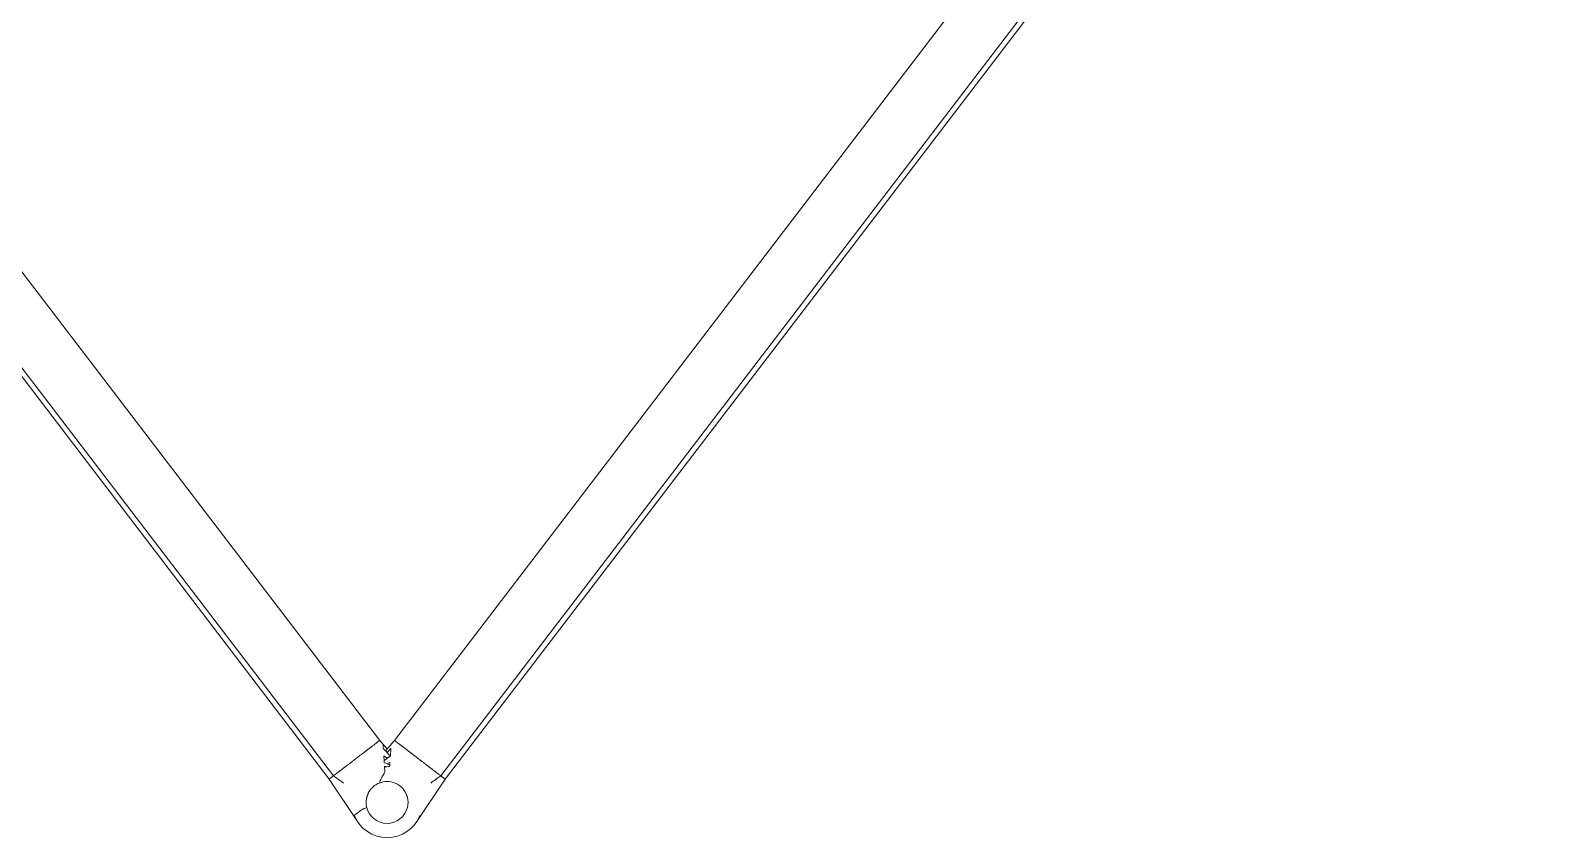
# Model space of a CAD drawing. Header units: millimetres. Extents: x 6152 to 28526, y 1087 to 12861.
# Drawn here: x 20374 to 21061, y 5915 to 6281 of the extents above; entities that cross this region are included whole.
import ezdxf

# ---------------------------------------------------------------- set-up
doc = ezdxf.new("R2010")
doc.units = ezdxf.units.MM
doc.header["$LTSCALE"] = 0.05
doc.layers.add('OF1', color=7, linetype='Continuous', lineweight=15)

msp = doc.modelspace()

# ---------------------------------------------------------------- linework, layer by layer
at = {"layer": 'OF1'}
for p, q in [((20033.36, 6611.82), (20532.25, 5959.3)), ((20538.86, 5959.3), (21037.74, 6611.82)), ((20509.26, 5941.72), (20010.37, 6594.24)), ((20511.2, 5943.21), (20012.31, 6595.72)), ((21058.79, 6595.72), (20559.91, 5943.21)), ((21060.73, 6594.24), (20561.85, 5941.72)), ((20529.05, 5956.85), (20529.01, 5956.83)), ((20529.13, 5956.91), (20529.05, 5956.85)), ((20529.14, 5956.93), (20529.13, 5956.91)), ((20529.15, 5956.93), (20529.14, 5956.93)), ((20529.33, 5957.06), (20529.15, 5956.93)), ((20529.34, 5957.08), (20529.33, 5957.06)), ((20529.38, 5957.11), (20529.34, 5957.08)), ((20529.44, 5957.15), (20529.38, 5957.11)), ((20529.47, 5957.17), (20529.44, 5957.15)), ((20529.66, 5957.32), (20529.47, 5957.17)), ((20529.91, 5957.51), (20529.66, 5957.32)), ((20530.02, 5957.59), (20529.91, 5957.51)), ((20530.09, 5957.65), (20530.02, 5957.59)), ((20530.16, 5957.7), (20530.09, 5957.65)), ((20530.09, 5957.65), (20530.09, 5957.65)), ((20530.22, 5957.75), (20530.16, 5957.7)), ((20530.16, 5957.7), (20530.16, 5957.7)), ((20530.23, 5957.75), (20530.22, 5957.75)), ((20530.24, 5957.76), (20530.23, 5957.75)), ((20530.32, 5957.82), (20530.24, 5957.76)), ((20530.34, 5957.84), (20530.32, 5957.82)), ((20530.39, 5957.88), (20530.34, 5957.84)), ((20530.4, 5957.89), (20530.39, 5957.88)), ((20530.46, 5957.93), (20530.4, 5957.89)), ((20530.47, 5957.94), (20530.46, 5957.93)), ((20530.61, 5958.04), (20530.47, 5957.94)), ((20530.63, 5958.06), (20530.61, 5958.04)), ((20530.73, 5958.14), (20530.63, 5958.06)), ((20530.74, 5958.15), (20530.73, 5958.14)), ((20531.11, 5958.43), (20530.74, 5958.15)), ((20531.21, 5958.51), (20531.11, 5958.43)), ((20531.23, 5958.52), (20531.21, 5958.51)), ((20531.25, 5958.54), (20531.23, 5958.52)), ((20531.31, 5958.58), (20531.25, 5958.54)), ((20531.32, 5958.59), (20531.31, 5958.58)), ((20531.46, 5958.7), (20531.32, 5958.59)), ((20531.48, 5958.71), (20531.46, 5958.7)), ((20531.52, 5958.75), (20531.48, 5958.71)), ((20531.7, 5958.88), (20531.52, 5958.75)), ((20531.74, 5958.91), (20531.7, 5958.88)), ((20531.7, 5958.88), (20531.7, 5958.88)), ((20531.76, 5958.92), (20531.74, 5958.91)), ((20531.79, 5958.95), (20531.76, 5958.92)), ((20531.81, 5958.96), (20531.79, 5958.95)), ((20531.97, 5959.09), (20531.81, 5958.96)), ((20532.02, 5959.12), (20531.97, 5959.09)), ((20532.03, 5959.13), (20532.02, 5959.12)), ((20532.04, 5959.14), (20532.03, 5959.13)), ((20532.05, 5959.15), (20532.04, 5959.14)), ((20532.08, 5959.17), (20532.05, 5959.15)), ((20532.13, 5959.21), (20532.08, 5959.17)), ((20532.08, 5959.17), (20532.08, 5959.17)), ((20532.14, 5959.22), (20532.13, 5959.21)), ((20532.15, 5959.22), (20532.14, 5959.22)), ((20532.16, 5959.23), (20532.15, 5959.22)), ((20532.17, 5959.24), (20532.16, 5959.23)), ((20532.22, 5959.28), (20532.17, 5959.24)), ((20532.17, 5959.24), (20532.17, 5959.24)), ((20532.23, 5959.28), (20532.22, 5959.28)), ((20532.24, 5959.29), (20532.23, 5959.29)), ((20532.23, 5959.29), (20532.23, 5959.28)), ((20532.24, 5959.29), (20532.24, 5959.29)), ((20532.25, 5959.3), (20535.61, 5955.44)), ((20535.56, 5955.38), (20533.71, 5957.49)), ((20533.71, 5957.49), (20533.71, 5957.45)), ((20533.71, 5957.45), (20533.74, 5957.08)), ((20533.74, 5957.08), (20533.78, 5956.54)), ((20537.39, 5957.47), (20534.81, 5954.53)), ((20537.39, 5957.47), (20537.4, 5957.62)), ((20537.4, 5957.63), (20538.86, 5959.3)), ((20537.4, 5957.62), (20537.4, 5957.63)), ((20538.87, 5959.29), (20538.94, 5959.23)), ((20538.94, 5959.23), (20538.96, 5959.22)), ((20538.96, 5959.22), (20539.02, 5959.17)), ((20539.02, 5959.17), (20539.03, 5959.17)), ((20539.03, 5959.17), (20539.05, 5959.15)), ((20539.05, 5959.15), (20539.05, 5959.15)), ((20539.05, 5959.15), (20539.08, 5959.13)), ((20539.08, 5959.13), (20539.09, 5959.12)), ((20539.09, 5959.12), (20539.13, 5959.09)), ((20539.13, 5959.09), (20539.29, 5958.96)), ((20539.29, 5958.96), (20539.32, 5958.95)), ((20539.32, 5958.95), (20539.58, 5958.75)), ((20539.58, 5958.75), (20539.62, 5958.71)), ((20539.62, 5958.71), (20539.64, 5958.7)), ((20539.64, 5958.7), (20539.79, 5958.59)), ((20539.79, 5958.59), (20539.8, 5958.58)), ((20539.8, 5958.58), (20539.85, 5958.54)), ((20539.85, 5958.54), (20539.99, 5958.43)), ((20539.99, 5958.43), (20540.01, 5958.42)), ((20540.01, 5958.42), (20540.02, 5958.41)), ((20540.02, 5958.41), (20540.06, 5958.38)), ((20540.06, 5958.38), (20540.07, 5958.37)), ((20540.07, 5958.37), (20540.09, 5958.36)), ((20540.09, 5958.36), (20540.17, 5958.3)), ((20540.17, 5958.3), (20540.19, 5958.28)), ((20540.19, 5958.28), (20540.25, 5958.23)), ((20540.25, 5958.23), (20540.26, 5958.23)), ((20540.26, 5958.23), (20540.36, 5958.15)), ((20540.36, 5958.15), (20540.38, 5958.14)), ((20540.38, 5958.14), (20540.42, 5958.1)), ((20540.42, 5958.1), (20540.44, 5958.09)), ((20540.44, 5958.09), (20540.47, 5958.06)), ((20540.47, 5958.06), (20540.5, 5958.04)), ((20540.5, 5958.04), (20540.64, 5957.94)), ((20540.64, 5957.94), (20540.64, 5957.93)), ((20540.64, 5957.93), (20540.7, 5957.89)), ((20540.7, 5957.89), (20540.71, 5957.88)), ((20540.71, 5957.88), (20540.76, 5957.84)), ((20540.76, 5957.84), (20540.8, 5957.81)), ((20540.8, 5957.81), (20540.87, 5957.76)), ((20540.87, 5957.76), (20540.88, 5957.75)), ((20540.88, 5957.75), (20540.88, 5957.75)), ((20540.88, 5957.75), (20540.95, 5957.7)), ((20540.95, 5957.7), (20540.95, 5957.7)), ((20540.95, 5957.7), (20541, 5957.66)), ((20541, 5957.66), (20541.02, 5957.65)), ((20541.02, 5957.65), (20541.09, 5957.59)), ((20541.09, 5957.59), (20541.2, 5957.51)), ((20541.2, 5957.51), (20541.44, 5957.32)), ((20541.44, 5957.32), (20541.64, 5957.17)), ((20541.64, 5957.17), (20541.66, 5957.15)), ((20541.66, 5957.15), (20541.72, 5957.11)), ((20541.72, 5957.11), (20541.76, 5957.08)), ((20541.76, 5957.08), (20541.78, 5957.06)), ((20541.78, 5957.06), (20541.96, 5956.93)), ((20541.96, 5956.93), (20541.96, 5956.93)), ((20541.96, 5956.93), (20541.98, 5956.91)), ((20541.98, 5956.91), (20542.06, 5956.85)), ((20542.06, 5956.85), (20542.09, 5956.83)), ((20520.39, 5950.23), (20520.04, 5949.96)), ((20520.49, 5950.31), (20520.39, 5950.23)), ((20520.5, 5950.32), (20520.49, 5950.31)), ((20520.6, 5950.39), (20520.5, 5950.32)), ((20520.65, 5950.43), (20520.6, 5950.39)), ((20520.78, 5950.53), (20520.65, 5950.43)), ((20520.84, 5950.58), (20520.78, 5950.53)), ((20520.93, 5950.64), (20520.84, 5950.58)), ((20521.14, 5950.81), (20520.93, 5950.64)), ((20521.23, 5950.88), (20521.14, 5950.81)), ((20521.28, 5950.91), (20521.23, 5950.88)), ((20521.4, 5951.01), (20521.28, 5950.91)), ((20521.48, 5951.07), (20521.4, 5951.01)), ((20521.59, 5951.15), (20521.48, 5951.07)), ((20521.66, 5951.21), (20521.59, 5951.15)), ((20521.77, 5951.29), (20521.66, 5951.21)), ((20521.85, 5951.35), (20521.77, 5951.29)), ((20521.89, 5951.38), (20521.85, 5951.35)), ((20521.94, 5951.42), (20521.89, 5951.38)), ((20522.03, 5951.49), (20521.94, 5951.42)), ((20522.13, 5951.56), (20522.03, 5951.49)), ((20522.19, 5951.61), (20522.13, 5951.56)), ((20522.31, 5951.7), (20522.19, 5951.61)), ((20522.39, 5951.76), (20522.31, 5951.7)), ((20522.81, 5952.09), (20522.39, 5951.76)), ((20522.86, 5952.12), (20522.81, 5952.09)), ((20523.1, 5952.3), (20522.86, 5952.12)), ((20523.14, 5952.33), (20523.1, 5952.3)), ((20523.2, 5952.38), (20523.14, 5952.33)), ((20523.36, 5952.51), (20523.2, 5952.38)), ((20523.67, 5952.74), (20523.36, 5952.51)), ((20523.86, 5952.89), (20523.67, 5952.74)), ((20524.03, 5953.02), (20523.86, 5952.89)), ((20524.16, 5953.11), (20524.03, 5953.02)), ((20524.36, 5953.27), (20524.16, 5953.11)), ((20524.43, 5953.32), (20524.36, 5953.27)), ((20524.55, 5953.41), (20524.43, 5953.32)), ((20524.59, 5953.45), (20524.55, 5953.41)), ((20524.74, 5953.56), (20524.59, 5953.45)), ((20524.85, 5953.64), (20524.74, 5953.56)), ((20525.01, 5953.77), (20524.85, 5953.64)), ((20525.15, 5953.87), (20525.01, 5953.77)), ((20525.31, 5953.99), (20525.15, 5953.87)), ((20525.42, 5954.08), (20525.31, 5953.99)), ((20525.52, 5954.15), (20525.42, 5954.08)), ((20525.6, 5954.22), (20525.52, 5954.15)), ((20525.67, 5954.27), (20525.6, 5954.22)), ((20525.81, 5954.38), (20525.67, 5954.27)), ((20525.91, 5954.45), (20525.81, 5954.38)), ((20526.08, 5954.58), (20525.91, 5954.45)), ((20526.18, 5954.66), (20526.08, 5954.58)), ((20526.37, 5954.81), (20526.18, 5954.66)), ((20526.43, 5954.85), (20526.37, 5954.81)), ((20526.96, 5955.26), (20526.43, 5954.85)), ((20527, 5955.28), (20526.96, 5955.26)), ((20527.31, 5955.52), (20527, 5955.28)), ((20527.4, 5955.59), (20527.31, 5955.52)), ((20527.44, 5955.62), (20527.4, 5955.59)), ((20527.57, 5955.72), (20527.44, 5955.62)), ((20527.9, 5955.97), (20527.57, 5955.72)), ((20527.99, 5956.04), (20527.9, 5955.97)), ((20528.15, 5956.17), (20527.99, 5956.04)), ((20528.17, 5956.18), (20528.15, 5956.17)), ((20528.35, 5956.32), (20528.17, 5956.18)), ((20528.4, 5956.36), (20528.35, 5956.32)), ((20528.44, 5956.39), (20528.4, 5956.36)), ((20528.47, 5956.41), (20528.44, 5956.39)), ((20528.79, 5956.65), (20528.47, 5956.41)), ((20528.84, 5956.69), (20528.79, 5956.65)), ((20528.89, 5956.74), (20528.84, 5956.69)), ((20528.94, 5956.77), (20528.89, 5956.74)), ((20529.01, 5956.83), (20528.94, 5956.77)), ((20533.78, 5956.54), (20533.82, 5955.89)), ((20533.82, 5955.89), (20533.85, 5955.48)), ((20534.07, 5952.31), (20534.13, 5951.5)), ((20534.13, 5951.5), (20534.19, 5950.59)), ((20534.19, 5950.59), (20534.25, 5949.79)), ((20537.26, 5955.54), (20535.53, 5953.8)), ((20537.03, 5952.24), (20537.04, 5952.48)), ((20537.04, 5952.48), (20537.11, 5953.46)), ((20537.11, 5953.46), (20537.18, 5954.37)), ((20537.18, 5954.37), (20537.23, 5955.17)), ((20537.23, 5955.17), (20537.26, 5955.54)), ((20542.09, 5956.83), (20542.16, 5956.77)), ((20542.16, 5956.77), (20542.21, 5956.74)), ((20542.21, 5956.74), (20542.27, 5956.69)), ((20542.27, 5956.69), (20542.32, 5956.65)), ((20542.32, 5956.65), (20542.58, 5956.45)), ((20542.58, 5956.45), (20542.62, 5956.42)), ((20542.62, 5956.42), (20542.64, 5956.41)), ((20542.64, 5956.41), (20542.8, 5956.29)), ((20542.8, 5956.29), (20542.81, 5956.28)), ((20542.81, 5956.28), (20542.95, 5956.17)), ((20542.95, 5956.17), (20542.99, 5956.14)), ((20542.99, 5956.14), (20543.15, 5956.01)), ((20543.15, 5956.01), (20543.17, 5956)), ((20543.17, 5956), (20543.54, 5955.72)), ((20543.54, 5955.72), (20543.67, 5955.62)), ((20543.67, 5955.62), (20543.7, 5955.59)), ((20543.7, 5955.59), (20543.8, 5955.52)), ((20543.8, 5955.52), (20544.11, 5955.28)), ((20544.11, 5955.28), (20544.15, 5955.26)), ((20544.15, 5955.26), (20544.68, 5954.85)), ((20544.68, 5954.85), (20544.73, 5954.81)), ((20544.73, 5954.81), (20544.93, 5954.66)), ((20544.93, 5954.66), (20545.02, 5954.58)), ((20545.02, 5954.58), (20545.2, 5954.45)), ((20545.2, 5954.45), (20545.29, 5954.38)), ((20545.29, 5954.38), (20545.43, 5954.27)), ((20545.43, 5954.27), (20545.51, 5954.22)), ((20545.51, 5954.22), (20545.59, 5954.15)), ((20545.59, 5954.15), (20545.68, 5954.08)), ((20545.68, 5954.08), (20545.8, 5953.99)), ((20545.8, 5953.99), (20545.95, 5953.87)), ((20545.95, 5953.87), (20546.09, 5953.77)), ((20546.09, 5953.77), (20546.14, 5953.73)), ((20546.14, 5953.73), (20546.3, 5953.61)), ((20546.3, 5953.61), (20546.41, 5953.53)), ((20546.41, 5953.53), (20546.47, 5953.48)), ((20546.47, 5953.48), (20546.67, 5953.32)), ((20546.67, 5953.32), (20546.74, 5953.27)), ((20546.74, 5953.27), (20546.95, 5953.11)), ((20546.95, 5953.11), (20547.07, 5953.02)), ((20547.07, 5953.02), (20547.24, 5952.89)), ((20547.24, 5952.89), (20547.44, 5952.74)), ((20547.44, 5952.74), (20547.74, 5952.51)), ((20547.74, 5952.51), (20547.9, 5952.38)), ((20547.9, 5952.38), (20547.97, 5952.33)), ((20547.97, 5952.33), (20548.01, 5952.3)), ((20548.01, 5952.3), (20548.24, 5952.12)), ((20548.24, 5952.12), (20548.29, 5952.09)), ((20548.29, 5952.09), (20548.72, 5951.76)), ((20548.72, 5951.76), (20548.79, 5951.7)), ((20548.79, 5951.7), (20548.92, 5951.61)), ((20548.92, 5951.61), (20548.98, 5951.56)), ((20548.98, 5951.56), (20549.07, 5951.49)), ((20549.07, 5951.49), (20549.16, 5951.42)), ((20549.16, 5951.42), (20549.21, 5951.38)), ((20549.21, 5951.38), (20549.26, 5951.35)), ((20549.26, 5951.35), (20549.33, 5951.29)), ((20549.33, 5951.29), (20549.44, 5951.21)), ((20549.44, 5951.21), (20549.51, 5951.15)), ((20549.51, 5951.15), (20549.62, 5951.07)), ((20549.62, 5951.07), (20549.7, 5951.01)), ((20549.7, 5951.01), (20549.83, 5950.91)), ((20549.83, 5950.91), (20549.87, 5950.88)), ((20549.87, 5950.88), (20549.96, 5950.81)), ((20549.96, 5950.81), (20550.18, 5950.64)), ((20550.18, 5950.64), (20550.27, 5950.58)), ((20550.27, 5950.58), (20550.32, 5950.53)), ((20550.32, 5950.53), (20550.45, 5950.43)), ((20550.45, 5950.43), (20550.51, 5950.39)), ((20550.51, 5950.39), (20550.6, 5950.32)), ((20550.6, 5950.32), (20550.62, 5950.31)), ((20550.62, 5950.31), (20550.72, 5950.23)), ((20550.72, 5950.23), (20550.82, 5950.15)), ((20550.82, 5950.15), (20550.95, 5950.05)), ((20550.95, 5950.05), (20551.04, 5949.98)), ((20551.04, 5949.98), (20551.16, 5949.9)), ((20510.94, 5943.01), (20511.09, 5943.12)), ((20511.1, 5943.13), (20511.09, 5943.12)), ((20511.1, 5943.13), (20511.17, 5943.18)), ((20511.17, 5943.18), (20511.2, 5943.21)), ((20511.48, 5943.42), (20511.2, 5943.21)), ((20511.51, 5943.44), (20511.48, 5943.42)), ((20511.48, 5943.42), (20511.48, 5943.42)), ((20511.54, 5943.47), (20511.51, 5943.45)), ((20511.51, 5943.44), (20511.51, 5943.45)), ((20511.57, 5943.49), (20511.54, 5943.47)), ((20511.54, 5943.47), (20511.54, 5943.47)), ((20511.57, 5943.49), (20511.7, 5943.59)), ((20511.74, 5943.62), (20511.7, 5943.59)), ((20511.74, 5943.62), (20511.77, 5943.64)), ((20511.87, 5943.72), (20511.77, 5943.64)), ((20511.87, 5943.72), (20511.91, 5943.75)), ((20511.93, 5943.76), (20511.91, 5943.75)), ((20511.93, 5943.76), (20511.95, 5943.78)), ((20511.96, 5943.79), (20511.95, 5943.78)), ((20511.96, 5943.79), (20512, 5943.82)), ((20512.01, 5943.83), (20512, 5943.82)), ((20512.01, 5943.83), (20512.04, 5943.85)), ((20512.06, 5943.87), (20512.04, 5943.85)), ((20512.06, 5943.87), (20512.08, 5943.88)), ((20512.13, 5943.92), (20512.08, 5943.88)), ((20512.13, 5943.92), (20512.15, 5943.93)), ((20512.15, 5943.93), (20512.15, 5943.94)), ((20512.15, 5943.94), (20512.16, 5943.94)), ((20512.26, 5944.02), (20512.16, 5943.94)), ((20512.26, 5944.02), (20512.28, 5944.04)), ((20512.31, 5944.06), (20512.28, 5944.04)), ((20512.31, 5944.06), (20512.57, 5944.26)), ((20512.59, 5944.27), (20512.57, 5944.26)), ((20512.59, 5944.27), (20512.63, 5944.3)), ((20512.59, 5944.27), (20512.59, 5944.27)), ((20512.77, 5944.41), (20512.63, 5944.3)), ((20512.77, 5944.41), (20512.94, 5944.54)), ((20513.08, 5944.64), (20512.94, 5944.54)), ((20513.08, 5944.64), (20513.25, 5944.78)), ((20513.42, 5944.9), (20513.25, 5944.78)), ((20513.42, 5944.9), (20513.44, 5944.92)), ((20513.56, 5945.01), (20513.44, 5944.92)), ((20513.56, 5945.01), (20513.61, 5945.05)), ((20513.77, 5945.17), (20513.61, 5945.05)), ((20513.77, 5945.17), (20513.79, 5945.19)), ((20514.29, 5945.57), (20513.79, 5945.19)), ((20514.29, 5945.57), (20514.37, 5945.63)), ((20514.37, 5945.63), (20514.83, 5945.98)), ((20514.83, 5945.98), (20515.28, 5946.33)), ((20515.28, 5946.33), (20515.31, 5946.35)), ((20515.37, 5946.39), (20515.31, 5946.35)), ((20515.37, 5946.39), (20515.6, 5946.57)), ((20515.68, 5946.63), (20515.6, 5946.57)), ((20515.68, 5946.63), (20515.72, 5946.67)), ((20515.72, 5946.67), (20515.84, 5946.76)), ((20516.09, 5946.94), (20515.84, 5946.76)), ((20516.09, 5946.94), (20516.16, 5947)), ((20516.16, 5947), (20516.55, 5947.29)), ((20516.56, 5947.31), (20516.55, 5947.29)), ((20516.56, 5947.31), (20516.59, 5947.33)), ((20516.59, 5947.33), (20517.02, 5947.65)), ((20517.02, 5947.65), (20517.11, 5947.73)), ((20517.24, 5947.82), (20517.11, 5947.73)), ((20517.24, 5947.82), (20517.32, 5947.88)), ((20517.36, 5947.92), (20517.32, 5947.88)), ((20517.36, 5947.92), (20517.44, 5947.97)), ((20517.45, 5947.98), (20517.44, 5947.97)), ((20517.46, 5948), (20517.45, 5947.98)), ((20517.7, 5948.18), (20517.46, 5948)), ((20517.77, 5948.23), (20517.7, 5948.18)), ((20518, 5948.4), (20517.77, 5948.23)), ((20518.03, 5948.43), (20518, 5948.4)), ((20518.58, 5948.85), (20518.03, 5948.43)), ((20518.6, 5948.86), (20518.58, 5948.85)), ((20519.02, 5949.19), (20518.6, 5948.86)), ((20519.11, 5949.25), (20519.02, 5949.19)), ((20519.17, 5949.3), (20519.11, 5949.25)), ((20519.78, 5949.77), (20519.17, 5949.3)), ((20520.03, 5949.96), (20519.78, 5949.77)), ((20520.04, 5949.96), (20520.03, 5949.96)), ((20534.25, 5949.79), (20534.29, 5949.15)), ((20534.41, 5947.51), (20534.42, 5947.39)), ((20534.42, 5947.39), (20534.43, 5947.21)), ((20534.43, 5947.21), (20534.54, 5945.68)), ((20534.54, 5945.68), (20534.59, 5944.94)), ((20536.7, 5947.49), (20536.71, 5947.66)), ((20536.71, 5947.66), (20536.73, 5948.03)), ((20536.73, 5948.03), (20536.77, 5948.51)), ((20536.77, 5948.51), (20536.81, 5949.09)), ((20536.81, 5949.09), (20536.82, 5949.2)), ((20551.16, 5949.9), (20551.24, 5949.83)), ((20551.24, 5949.83), (20551.36, 5949.74)), ((20551.36, 5949.74), (20551.44, 5949.68)), ((20551.44, 5949.68), (20551.46, 5949.66)), ((20551.46, 5949.66), (20551.69, 5949.49)), ((20551.69, 5949.49), (20551.93, 5949.31)), ((20551.93, 5949.31), (20552, 5949.25)), ((20552, 5949.25), (20552.08, 5949.19)), ((20552.08, 5949.19), (20552.51, 5948.86)), ((20552.51, 5948.86), (20552.52, 5948.86)), ((20552.52, 5948.86), (20553.07, 5948.43)), ((20553.07, 5948.43), (20553.11, 5948.4)), ((20553.11, 5948.4), (20553.34, 5948.23)), ((20553.34, 5948.23), (20553.41, 5948.18)), ((20553.41, 5948.18), (20553.64, 5948)), ((20553.64, 5948), (20553.66, 5947.98)), ((20553.66, 5947.98), (20553.67, 5947.97)), ((20553.74, 5947.92), (20553.67, 5947.97)), ((20553.74, 5947.92), (20553.79, 5947.88)), ((20553.87, 5947.82), (20553.79, 5947.88)), ((20553.87, 5947.82), (20553.99, 5947.73)), ((20554.09, 5947.65), (20553.99, 5947.73)), ((20554.51, 5947.33), (20554.09, 5947.65)), ((20554.54, 5947.31), (20554.51, 5947.33)), ((20554.54, 5947.31), (20554.56, 5947.29)), ((20554.94, 5947), (20554.56, 5947.29)), ((20555.02, 5946.94), (20554.94, 5947)), ((20555.02, 5946.94), (20555.26, 5946.76)), ((20555.38, 5946.67), (20555.26, 5946.76)), ((20555.43, 5946.63), (20555.38, 5946.67)), ((20555.43, 5946.63), (20555.51, 5946.57)), ((20555.74, 5946.39), (20555.51, 5946.57)), ((20555.74, 5946.39), (20555.79, 5946.35)), ((20555.83, 5946.33), (20555.79, 5946.35)), ((20556.28, 5945.98), (20555.83, 5946.33)), ((20556.74, 5945.63), (20556.28, 5945.98)), ((20556.82, 5945.57), (20556.74, 5945.63)), ((20556.82, 5945.57), (20557.32, 5945.19)), ((20557.34, 5945.17), (20557.32, 5945.19)), ((20557.34, 5945.17), (20557.5, 5945.05)), ((20557.55, 5945.01), (20557.5, 5945.05)), ((20557.55, 5945.01), (20557.66, 5944.92)), ((20557.68, 5944.9), (20557.66, 5944.92)), ((20557.68, 5944.9), (20557.85, 5944.78)), ((20558.03, 5944.64), (20557.85, 5944.78)), ((20558.03, 5944.64), (20558.17, 5944.54)), ((20558.34, 5944.41), (20558.17, 5944.54)), ((20558.34, 5944.41), (20558.48, 5944.3)), ((20558.51, 5944.27), (20558.48, 5944.3)), ((20558.52, 5944.27), (20558.51, 5944.27)), ((20558.52, 5944.27), (20558.53, 5944.26)), ((20558.79, 5944.06), (20558.53, 5944.26)), ((20558.79, 5944.06), (20558.82, 5944.04)), ((20558.84, 5944.02), (20558.82, 5944.04)), ((20558.84, 5944.02), (20558.95, 5943.94)), ((20558.95, 5943.94), (20558.95, 5943.94)), ((20558.96, 5943.93), (20558.95, 5943.94)), ((20558.98, 5943.92), (20558.96, 5943.93)), ((20558.98, 5943.92), (20559.03, 5943.88)), ((20559.04, 5943.87), (20559.03, 5943.88)), ((20559.04, 5943.87), (20559.07, 5943.85)), ((20559.1, 5943.83), (20559.07, 5943.85)), ((20559.1, 5943.83), (20559.11, 5943.82)), ((20559.14, 5943.79), (20559.11, 5943.82)), ((20559.14, 5943.79), (20559.15, 5943.78)), ((20559.18, 5943.76), (20559.15, 5943.78)), ((20559.18, 5943.76), (20559.2, 5943.75)), ((20559.24, 5943.72), (20559.2, 5943.75)), ((20559.24, 5943.72), (20559.33, 5943.64)), ((20559.36, 5943.62), (20559.33, 5943.64)), ((20559.36, 5943.62), (20559.4, 5943.59)), ((20559.53, 5943.49), (20559.4, 5943.59)), ((20559.53, 5943.49), (20559.56, 5943.47)), ((20559.56, 5943.47), (20559.59, 5943.45)), ((20559.56, 5943.47), (20559.56, 5943.47)), ((20559.6, 5943.44), (20559.59, 5943.45)), ((20559.6, 5943.44), (20559.62, 5943.42)), ((20559.62, 5943.42), (20559.91, 5943.21)), ((20559.62, 5943.42), (20559.62, 5943.42)), ((20559.93, 5943.18), (20559.91, 5943.21)), ((20559.98, 5943.15), (20559.93, 5943.18)), ((20560.17, 5943.01), (20559.98, 5943.15)), ((20509.27, 5941.73), (20509.26, 5941.72)), ((20522.13, 5922.43), (20509.26, 5941.72)), ((20509.27, 5941.73), (20509.28, 5941.74)), ((20509.27, 5941.73), (20509.27, 5941.73)), ((20509.28, 5941.74), (20509.29, 5941.75)), ((20509.28, 5941.74), (20509.28, 5941.74)), ((20509.3, 5941.75), (20509.29, 5941.75)), ((20509.32, 5941.77), (20509.3, 5941.76)), ((20509.3, 5941.75), (20509.3, 5941.76)), ((20509.32, 5941.77), (20509.33, 5941.77)), ((20509.34, 5941.78), (20509.33, 5941.77)), ((20509.34, 5941.78), (20509.35, 5941.79)), ((20509.36, 5941.8), (20509.35, 5941.79)), ((20509.36, 5941.8), (20509.38, 5941.82)), ((20509.39, 5941.82), (20509.38, 5941.82)), ((20509.42, 5941.84), (20509.39, 5941.83)), ((20509.39, 5941.82), (20509.39, 5941.83)), ((20509.42, 5941.84), (20509.46, 5941.87)), ((20509.46, 5941.87), (20509.52, 5941.92)), ((20509.53, 5941.93), (20509.52, 5941.92)), ((20509.53, 5941.93), (20509.56, 5941.95)), ((20509.57, 5941.96), (20509.56, 5941.95)), ((20509.57, 5941.96), (20509.59, 5941.98)), ((20509.63, 5942.01), (20509.59, 5941.98)), ((20509.63, 5942.01), (20509.65, 5942.02)), ((20509.76, 5942.1), (20509.65, 5942.02)), ((20509.76, 5942.1), (20509.79, 5942.13)), ((20509.79, 5942.13), (20509.95, 5942.25)), ((20509.98, 5942.27), (20509.95, 5942.25)), ((20509.98, 5942.27), (20510.02, 5942.31)), ((20510.07, 5942.34), (20510.02, 5942.31)), ((20510.07, 5942.34), (20510.12, 5942.38)), ((20510.19, 5942.43), (20510.12, 5942.38)), ((20510.19, 5942.43), (20510.21, 5942.45)), ((20510.21, 5942.45), (20510.45, 5942.63)), ((20510.62, 5942.76), (20510.45, 5942.63)), ((20510.62, 5942.76), (20510.69, 5942.81)), ((20510.69, 5942.81), (20510.89, 5942.97)), ((20510.94, 5943.01), (20510.89, 5942.97)), ((20561.85, 5941.72), (20548.98, 5922.44)), ((20560.17, 5943.01), (20560.21, 5942.97)), ((20560.42, 5942.81), (20560.21, 5942.97)), ((20560.49, 5942.76), (20560.42, 5942.81)), ((20560.49, 5942.76), (20560.66, 5942.63)), ((20560.89, 5942.45), (20560.66, 5942.63)), ((20560.91, 5942.43), (20560.89, 5942.45)), ((20560.91, 5942.43), (20560.98, 5942.38)), ((20561.04, 5942.34), (20560.98, 5942.38)), ((20561.04, 5942.34), (20561.08, 5942.31)), ((20561.13, 5942.27), (20561.08, 5942.31)), ((20561.13, 5942.27), (20561.15, 5942.25)), ((20561.32, 5942.13), (20561.15, 5942.25)), ((20561.35, 5942.1), (20561.32, 5942.13)), ((20561.35, 5942.1), (20561.39, 5942.07)), ((20561.41, 5942.06), (20561.39, 5942.07)), ((20561.41, 5942.06), (20561.41, 5942.05)), ((20561.45, 5942.03), (20561.41, 5942.05)), ((20561.45, 5942.03), (20561.47, 5942.01)), ((20561.49, 5942), (20561.47, 5942.01)), ((20561.49, 5942), (20561.5, 5941.98)), ((20561.57, 5941.93), (20561.5, 5941.98)), ((20561.57, 5941.93), (20561.62, 5941.9)), ((20561.65, 5941.87), (20561.62, 5941.9)), ((20561.69, 5941.84), (20561.65, 5941.87)), ((20561.69, 5941.84), (20561.71, 5941.83)), ((20561.72, 5941.82), (20561.71, 5941.83)), ((20561.72, 5941.82), (20561.72, 5941.82)), ((20561.74, 5941.8), (20561.72, 5941.82)), ((20561.74, 5941.8), (20561.75, 5941.79)), ((20561.77, 5941.78), (20561.75, 5941.79)), ((20561.77, 5941.78), (20561.78, 5941.77)), ((20561.79, 5941.77), (20561.78, 5941.77)), ((20561.79, 5941.77), (20561.8, 5941.76)), ((20561.81, 5941.75), (20561.8, 5941.76)), ((20561.81, 5941.75), (20561.81, 5941.75)), ((20561.82, 5941.74), (20561.81, 5941.75)), ((20561.82, 5941.74), (20561.83, 5941.74)), ((20561.83, 5941.73), (20561.83, 5941.74)), ((20561.84, 5941.73), (20561.83, 5941.73)), ((20561.84, 5941.73), (20561.85, 5941.72)), ((20526.07, 5931.67), (20526.09, 5931.98)), ((20526.11, 5932.17), (20526.12, 5932.28)), ((20526.12, 5932.28), (20526.13, 5932.34)), ((20526.13, 5932.36), (20526.15, 5932.49)), ((20526.13, 5932.34), (20526.13, 5932.36)), ((20526.15, 5932.49), (20526.17, 5932.66)), ((20526.17, 5932.66), (20526.2, 5932.81)), ((20526.2, 5932.81), (20526.26, 5933.11)), ((20526.55, 5934.19), (20526.69, 5934.58)), ((20526.69, 5934.58), (20526.89, 5935.03)), ((20544.41, 5934.58), (20544.22, 5935.03)), ((20544.55, 5934.19), (20544.41, 5934.58)), ((20544.91, 5932.81), (20544.85, 5933.11)), ((20544.93, 5932.66), (20544.91, 5932.81)), ((20544.96, 5932.49), (20544.93, 5932.66)), ((20544.97, 5932.36), (20544.96, 5932.49)), ((20544.98, 5932.34), (20544.97, 5932.36)), ((20544.98, 5932.28), (20544.98, 5932.34)), ((20545, 5932.17), (20544.98, 5932.28)), ((20545.04, 5931.67), (20545.02, 5931.98)), ((20548.97, 5922.43), (20548.98, 5922.44))]:
    msp.add_line(p, q, dxfattribs=at)
for points in [[(20532.25, 5959.3), (20532.25, 5959.3), (20532.25, 5959.3), (20532.25, 5959.3), (20532.25, 5959.3), (20532.25, 5959.3), (20532.25, 5959.3), (20532.25, 5959.3), (20532.25, 5959.3), (20532.24, 5959.29)], [(20538.86, 5959.3), (20538.86, 5959.3), (20538.86, 5959.3), (20538.86, 5959.3), (20538.86, 5959.3), (20538.86, 5959.3), (20538.86, 5959.3), (20538.86, 5959.3), (20538.86, 5959.3), (20538.87, 5959.29)]]:
    msp.add_lwpolyline(points, dxfattribs=at)
for centre, radius, start, end in [((1234640.15, 1219130.53), 1716347.23, 224.97801787, 224.97816812), ((342728.5, 432593.65), 534632.66, 232.9403344, 232.9405386), ((-220477.23, 327803.31), 402089.53, 306.8267593, 306.8272583), ((19031.56, 3865.59), 2550.65, 54.41544, 54.5422), ((20547.89, 5935.7), 16.19, 145.22689, 156.67334), ((360169.73, 783761.3), 848730.8, 246.41127969, 246.41145972), ((39550.79, 129258.9), 124769.07, 261.2332329, 261.2337852), ((2132.49, 129799.32), 125211.78, 278.4511726, 278.4522192), ((-188700.39, 478438.28), 516745.72, 293.8855347, 293.8856934), ((22039.4, 3865.8), 2550.39, 125.45784, 125.58463), ((20535.55, 5931.15), 9.5, 141.86373, 147.71372), ((20535.55, 5931.15), 9.5, 133.49027, 141.86396), ((20535.55, 5931.14), 9.5, 119.50214, 133.48973), ((20535.55, 5931.14), 9.5, 112.31164, 119.50146), ((20555.63, 5929.61), 25.83, 151.0606, 156.45114), ((20535.55, 5931.15), 9.5, 67.68844, 112.31021), ((20535.55, 5931.14), 9.5, 60.49854, 67.68836), ((20535.55, 5931.14), 9.5, 46.51027, 60.49786), ((20535.55, 5931.15), 9.5, 38.13604, 46.50973), ((20535.55, 5931.15), 9.5, 32.28333, 38.13627), ((20535.54, 5931.15), 9.49, 176.85163, 179.87882), ((20535.55, 5931.15), 9.5, 179.87626, 184.90221), ((20535.5, 5931.15), 9.45, 173.81677, 174.97626), ((20535.55, 5931.14), 9.5, 184.9, 194.37335), ((20535.28, 5931.21), 9.23, 165.71711, 168.09154), ((20535.55, 5931.15), 9.5, 165.70906, 165.75147), ((20535.56, 5931.14), 9.5, 163.53638, 165.70865), ((20535.55, 5931.15), 9.5, 161.32031, 163.53602), ((20535.56, 5931.14), 9.5, 152.2074, 155.83205), ((20535.55, 5931.14), 9.5, 147.71659, 152.20639), ((20535.55, 5931.14), 9.5, 27.79361, 32.28341), ((20535.55, 5931.14), 9.5, 24.16795, 27.7926), ((20535.55, 5931.15), 9.5, 16.46398, 18.67969), ((20535.55, 5931.14), 9.5, 14.29135, 16.46362), ((20535.55, 5931.15), 9.5, 14.24853, 14.29094), ((20535.82, 5931.21), 9.23, 11.90846, 14.28289), ((20535.56, 5931.14), 9.5, 345.62665, 355.09999), ((20535.6, 5931.15), 9.45, 5.02373, 6.18323), ((20535.55, 5931.15), 9.5, 355.09779, 0.12374), ((20535.56, 5931.15), 9.49, 0.12118, 3.14837), ((20535.55, 5931.15), 16, 201.9872, 270), ((20531.67, 5915.45), 14.53, 124.50349, 133.2528), ((20544.83, 5892.49), 40.96, 118.94105, 121.47952), ((20596.06, 5717.7), 222.31, 108.27816, 108.6409), ((20513.23, 6050.73), 122.65, 276.13622, 276.14208), ((20535.55, 5931.15), 9.5, 194.37174, 270), ((20535.55, 5931.15), 9.5, 270, 345.62826), ((20535.55, 5931.15), 16, 270, 338.01388)]:
    msp.add_arc(centre, radius, start, end, dxfattribs=at)
msp.add_rational_spline([(20521.71, 5926.04), (20521.64, 5925.99), (20521.57, 5925.95), (20521.5, 5925.9), (20521.05, 5925.62), (20520.79, 5925.4), (20520.73, 5925.26), (20520.71, 5925.22), (20520.7, 5925.18), (20520.72, 5925.16)], [1, 0.99996185961, 0.99996185961, 1, 1, 1, 1, 1, 1, 1], degree=3, knots=[0, 0, 0, 0, 0.249501, 0.249501, 0.249501, 4.720833, 4.720833, 4.720833, 5.962699, 5.962699, 5.962699, 5.962699], dxfattribs=at)

doc.saveas('drawing.dxf')
